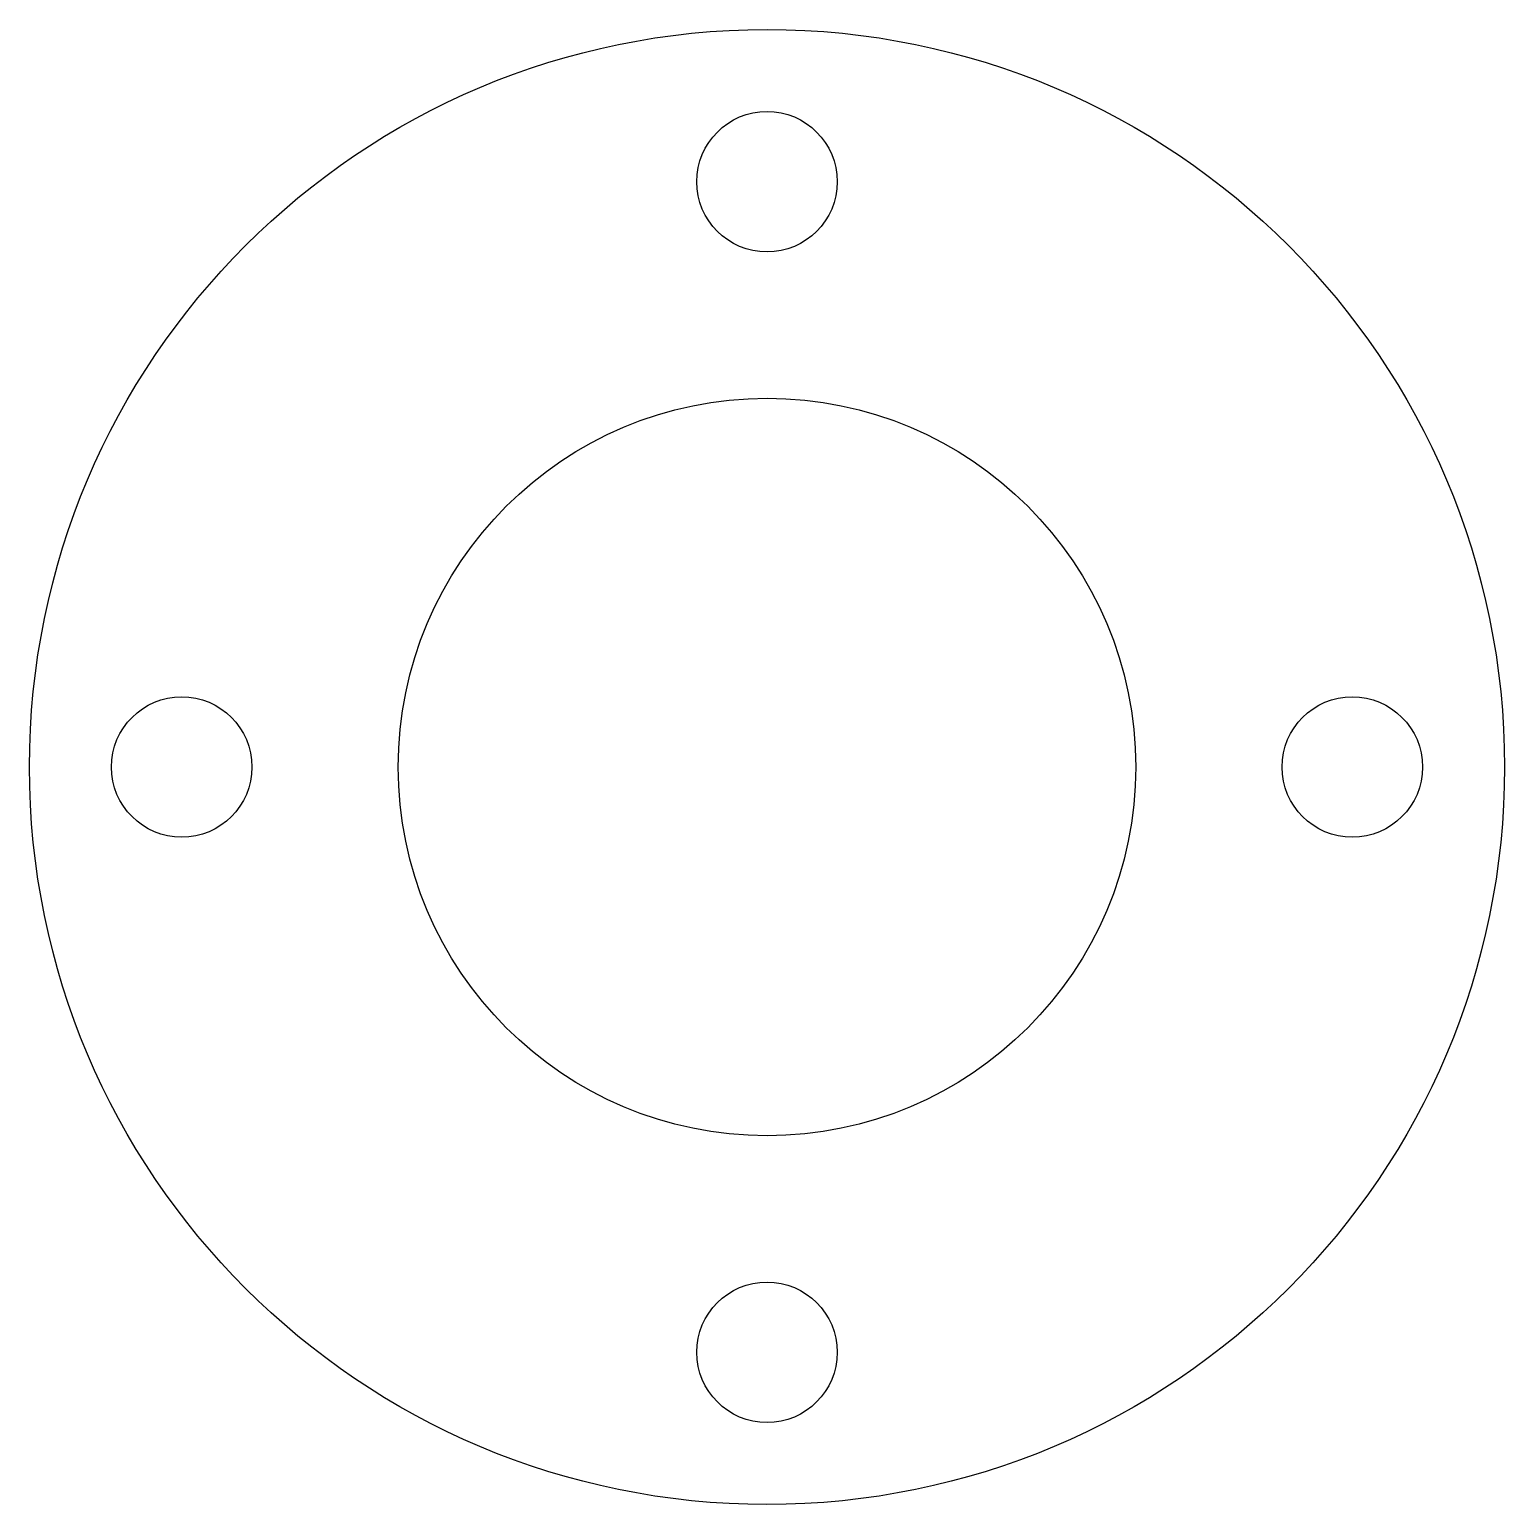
# Model space of a CAD drawing. Extents: x -31.5 to 31.5, y -31.5 to 31.5.
import ezdxf

# ---------------------------------------------------------------- set-up
doc = ezdxf.new("R2010")
doc.units = 0

msp = doc.modelspace()

# ---------------------------------------------------------------- linework, layer by layer
for centre, radius in [((0, 0), 31.5), ((0, 25), 3), ((0, 0), 15.75), ((-25, 0), 3), ((25, 0), 3), ((0, -25), 3)]:
    msp.add_circle(centre, radius)

doc.saveas('drawing.dxf')
